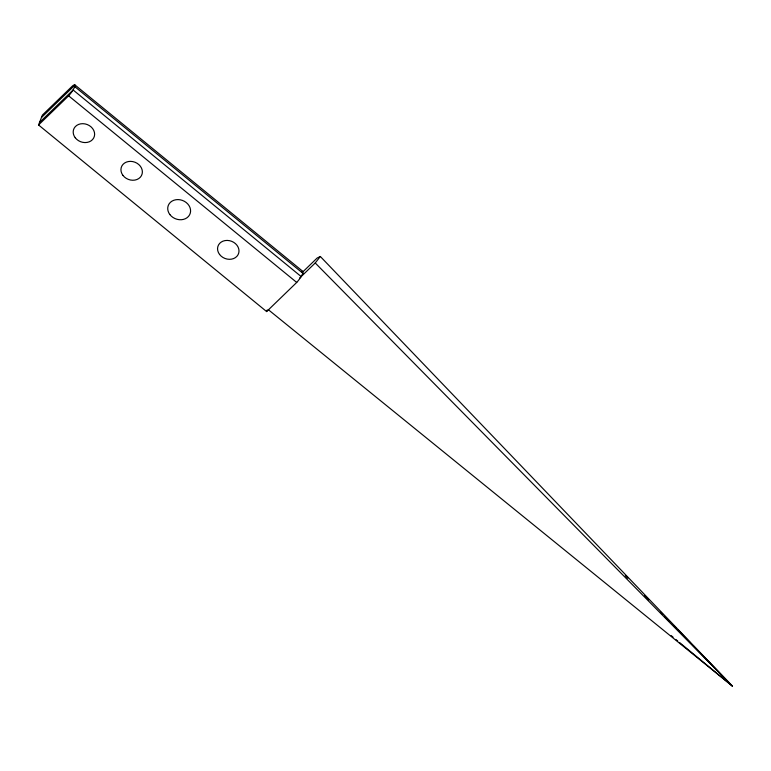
<?xml version="1.0" encoding="UTF-8"?>
<svg xmlns="http://www.w3.org/2000/svg" width="771" height="771" viewBox="0 0 771 771"><rect width="100%" height="100%" fill="white"/><g stroke="black" fill="none" stroke-linecap="round" stroke-linejoin="round"><path stroke-width="1.16" d="M38.55 124.969L68.638 95.835A10.457 2.034 -50.7 0 0 72.513 90.891L74.874 86.718L74.874 84.839A10.457 2.034 -50.7 0 0 72.503 85.928L42.415 115.052L38.55 124.969L266.621 311.571L296.719 282.446A10.457 2.034 -50.7 0 0 300.584 277.502L302.945 273.329L302.945 271.44A10.457 2.034 -50.7 0 0 301.596 271.835M266.621 311.571L267.267 309.913M299.543 278.158L315.233 262.978L320.331 256.492L732.45 686.161L268.52 309.855M41.451 117.529L75.038 85.022L303.109 271.623L317.16 258.025L320.331 256.492M39.514 122.493L73.11 89.976L301.182 276.577M74.874 86.718L302.945 273.329M68.638 95.835L296.719 282.446M671.223 635.632L673.073 637.164M675.859 639.458L677.719 640.99M679.569 642.522L732.45 686.161L693.1 645.597M315.233 262.978L732.45 686.161M625.281 575.677L627.787 578.26M644.537 595.53L648.719 599.848M660.448 611.933L662.954 614.516M664.631 616.241L669.652 621.426M673.844 625.744L676.35 628.326M678.027 630.052L690.585 643.004M75.201 137.71A10.939 9.204 21.3 0 0 93.686 137.99A10.939 9.204 21.3 0 0 82.834 123.678A10.939 9.204 21.3 0 0 75.201 137.71M122.955 175.403A10.939 9.204 21.3 0 0 141.43 175.672A10.939 9.204 21.3 0 0 130.588 161.361A10.939 9.204 21.3 0 0 122.955 175.403M169.871 214.569A11.671 9.821 21.3 0 0 189.589 214.858A11.671 9.821 21.3 0 0 178.014 199.593A11.671 9.821 21.3 0 0 169.871 214.569M219.571 254.459A10.939 9.204 21.3 0 0 238.056 254.729A10.939 9.204 21.3 0 0 227.214 240.417A10.939 9.204 21.3 0 0 219.571 254.459"/></g></svg>
